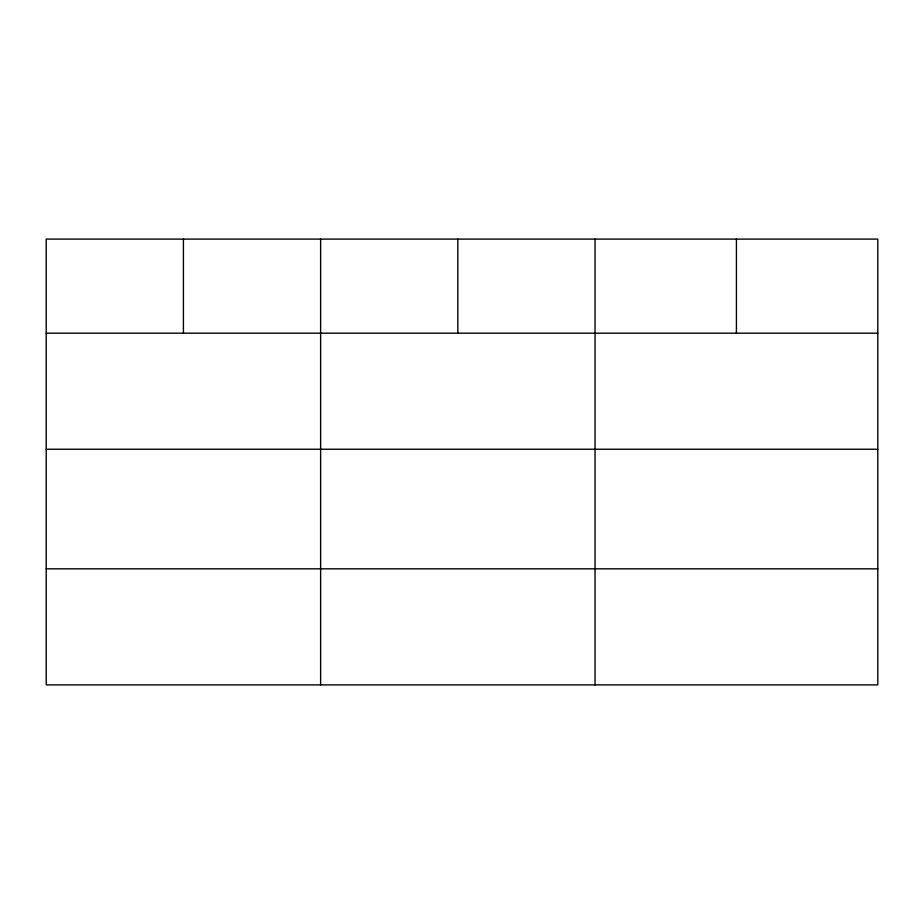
<?xml version="1.0" encoding="UTF-8"?>
<svg xmlns="http://www.w3.org/2000/svg" width="924" height="924" viewBox="0 0 924 924"><rect width="100%" height="100%" fill="white"/><g stroke="black" fill="none" stroke-linecap="round" stroke-linejoin="round"><path stroke-width="1.39" d="M877.8 449.249L877.8 239.097L46.2 239.097L46.2 684.903L877.8 684.903L877.8 449.249L46.2 449.249M46.2 333.183L877.8 333.183M46.2 568.837L877.8 568.837M736.428 239.097L736.428 333.183M595.056 239.097L595.056 684.903M457.842 239.097L457.842 333.183M320.628 239.097L320.628 684.903M183.414 239.097L183.414 333.183"/></g></svg>
